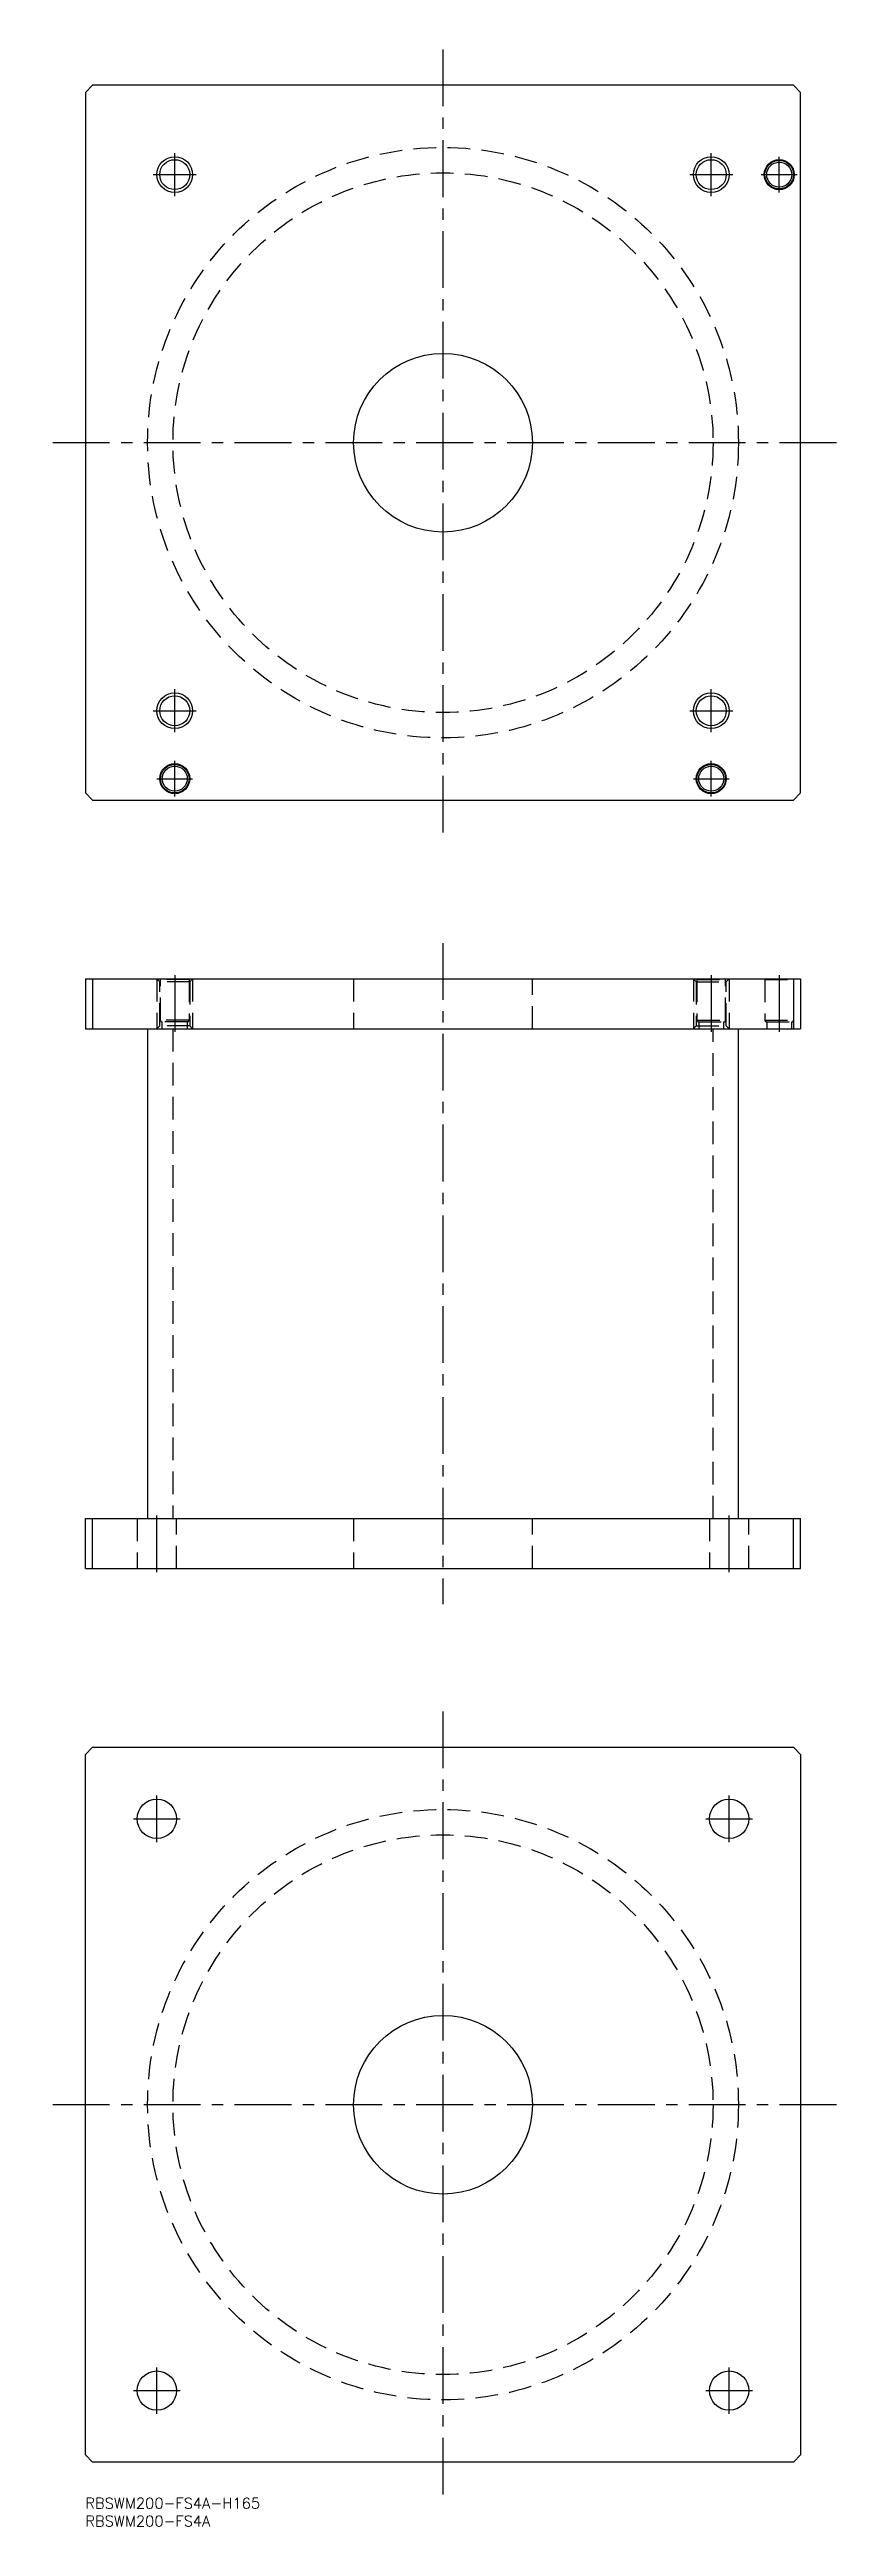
# Model space of a CAD drawing. Extents: x -10 to 210, y -8 to 685.
import ezdxf

# ---------------------------------------------------------------- set-up
doc = ezdxf.new("R2010")
doc.units = 0
doc.header["$LTSCALE"] = 0.5
doc.linetypes.add('CENTER', pattern=[50.8, 31.75, -6.35, 6.35, -6.35])
doc.linetypes.add('DASHED', pattern=[19.05, 12.7, -6.35])
for name, color, linetype in [('MSM_CENTER', 1, 'CENTER'), ('MSM_CONTINUOUS', 7, 'CONTINUOUS'), ('MSM_DASHED', 4, 'DASHED'), ('MSM_NARROW', 5, 'CONTINUOUS'), ('MSM_PART_NUMBER', 7, 'CONTINUOUS')]:
    doc.layers.add(name, color=color, linetype=linetype)
doc.styles.get("Standard").update_dxf_attribs({"font": 'txt.shx', "height": 3, "bigfont": 'bigfont.shx'})

msp = doc.modelspace()

# ---------------------------------------------------------------- linework, layer by layer
at = {"layer": 'MSM_CENTER'}
for p, q in [((100, 685), (100, 465)), ((25, 644), (25, 656)), ((175, 644), (175, 656)), ((194, 645), (194, 655)), ((19, 650), (31, 650)), ((169, 650), (181, 650)), ((189, 650), (199, 650)), ((210, 575), (-10, 575)), ((25, 494), (25, 506)), ((175, 494), (175, 506)), ((19, 500), (31, 500)), ((169, 500), (181, 500)), ((25, 476), (25, 486)), ((175, 476), (175, 486)), ((20, 481), (30, 481)), ((170, 481), (180, 481)), ((100, 435), (100, 250)), ((25, 426), (25, 410)), ((175, 426), (175, 410)), ((194, 426), (194, 410)), ((20, 259), (20, 275)), ((180, 259), (180, 275)), ((100, 220), (100, 0)), ((20, 183.5), (20, 196.5)), ((180, 183.5), (180, 196.5)), ((13.5, 190), (26.5, 190)), ((173.5, 190), (186.5, 190)), ((210, 110), (-10, 110)), ((20, 23.5), (20, 36.5)), ((180, 23.5), (180, 36.5)), ((13.5, 30), (26.5, 30)), ((173.5, 30), (186.5, 30))]:
    msp.add_line(p, q, dxfattribs=at)
at = {"layer": 'MSM_CONTINUOUS'}
for p, q in [((2, 675), (0, 673)), ((0, 673), (0, 477)), ((198, 675), (2, 675)), ((200, 673), (198, 675)), ((200, 477), (200, 673)), ((0, 477), (2, 475)), ((2, 475), (198, 475)), ((198, 475), (200, 477)), ((0, 425), (200, 425)), ((0, 425), (0, 411)), ((2, 425), (2, 411)), ((198, 425), (198, 411)), ((200, 425), (200, 411)), ((0, 411), (200, 411)), ((17.4, 411), (17.4, 274)), ((182.6, 274), (182.6, 411)), ((0, 260), (0, 274)), ((0, 274), (200, 274)), ((2, 260), (2, 274)), ((198, 260), (198, 274)), ((200, 260), (200, 274)), ((0, 260), (200, 260)), ((0, 208), (2, 210)), ((0, 12), (0, 208)), ((2, 210), (198, 210)), ((198, 210), (200, 208)), ((200, 208), (200, 12)), ((2, 10), (0, 12)), ((198, 10), (2, 10)), ((200, 12), (198, 10))]:
    msp.add_line(p, q, dxfattribs=at)
for centre, radius in [((25, 650), 4.188), ((175, 650), 4.188), ((194, 650), 4.2), ((194, 650), 4), ((194, 650), 3.5), ((100, 575), 25), ((25, 500), 4.188), ((175, 500), 4.188), ((25, 481), 4.2), ((175, 481), 4.2), ((25, 481), 4), ((25, 481), 3.5), ((175, 481), 4), ((175, 481), 3.5), ((20, 190), 5.5), ((180, 190), 5.5), ((100, 110), 25), ((20, 30), 5.5), ((180, 30), 5.5)]:
    msp.add_circle(centre, radius, dxfattribs=at)
at = {"layer": 'MSM_DASHED'}
for p, q in [((20.812, 424.188), (20, 425)), ((20, 425), (20, 411)), ((21, 424.8), (20.8, 425)), ((29.188, 424.188), (20.812, 424.188)), ((20.812, 411.812), (20.812, 424.188)), ((29, 424.8), (21, 424.8)), ((21, 413.4), (21, 424.8)), ((29.2, 425), (29, 424.8)), ((29, 424.8), (29, 413.4)), ((30, 425), (29.188, 424.188)), ((29.188, 424.188), (29.188, 411.812)), ((30, 425), (30, 411)), ((75, 425), (75, 411)), ((125, 411), (125, 425)), ((170, 425), (170.812, 424.188)), ((170, 425), (170, 411)), ((170.8, 425), (171, 424.8)), ((170.812, 424.188), (179.188, 424.188)), ((170.812, 424.188), (170.812, 411.812)), ((171, 424.8), (179, 424.8)), ((171, 424.8), (171, 413.4)), ((179, 424.8), (179.2, 425)), ((179, 413.4), (179, 424.8)), ((179.188, 424.188), (180, 425)), ((179.188, 411.812), (179.188, 424.188)), ((180, 425), (180, 411)), ((189.8, 425), (190, 424.8)), ((190, 424.8), (198, 424.8)), ((190, 424.8), (190, 413.4)), ((198, 424.8), (198.2, 425)), ((20, 411), (20.812, 411.812)), ((29.188, 411.812), (20.812, 411.812)), ((28.993, 413.4), (21.007, 413.4)), ((28.6, 413), (21.4, 413)), ((21.5, 411), (21.5, 413)), ((24.5, 411), (24.5, 274)), ((28.5, 413), (28.5, 411)), ((29.188, 411.812), (30, 411)), ((170.812, 411.812), (170, 411)), ((170.812, 411.812), (179.188, 411.812)), ((171.007, 413.4), (178.993, 413.4)), ((171.4, 413), (178.6, 413)), ((171.5, 413), (171.5, 411)), ((175.5, 274), (175.5, 411)), ((178.5, 411), (178.5, 413)), ((180, 411), (179.188, 411.812)), ((190.007, 413.4), (197.993, 413.4)), ((190.4, 413), (197.6, 413)), ((190.5, 413), (190.5, 411)), ((197.5, 411), (197.5, 413)), ((14.5, 274), (14.5, 260)), ((25.5, 260), (25.5, 274)), ((75, 274), (75, 260)), ((125, 260), (125, 274)), ((174.5, 274), (174.5, 260)), ((185.5, 260), (185.5, 274))]:
    msp.add_line(p, q, dxfattribs=at)
for centre, radius in [((100, 575), 82.6), ((100, 575), 75.5), ((100, 110), 82.6), ((100, 110), 75.5)]:
    msp.add_circle(centre, radius, dxfattribs=at)
for centre, start, end in [((21.4, 413.4), 180, 270), ((28.6, 413.4), 270, 0), ((171.4, 413.4), 180, 270), ((178.6, 413.4), 270, 0), ((190.4, 413.4), 180, 270), ((197.6, 413.4), 270, 0)]:
    msp.add_arc(centre, 0.4, start, end, dxfattribs=at)
at = {"layer": 'MSM_NARROW'}
for centre in [(25, 650), (175, 650), (25, 500), (175, 500)]:
    msp.add_circle(centre, 5, dxfattribs=at)

# ---------------------------------------------------------------- texts
at = {"layer": 'MSM_PART_NUMBER'}
for s, p in [('RBSWM200-FS4A-H165', (0, -3)), ('RBSWM200-FS4A', (0, -8))]:
    msp.add_text(s, height=3, dxfattribs=at).set_placement(p)

doc.saveas('drawing.dxf')
